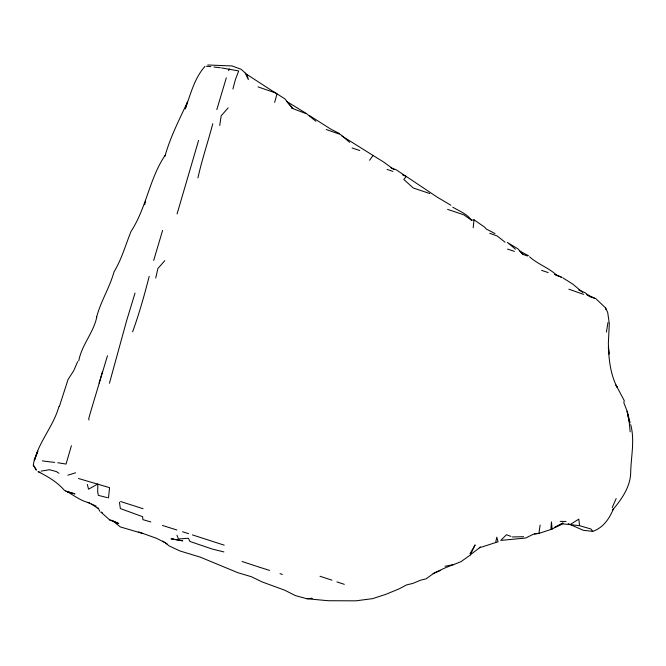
<?xml version="1.0" encoding="UTF-8"?>
<svg xmlns="http://www.w3.org/2000/svg" width="666" height="666" viewBox="0 0 666 666"><rect width="100%" height="100%" fill="white"/><g stroke="black" fill="none" stroke-linecap="round" stroke-linejoin="round"><path stroke-width="1" d="M108.483 497.96L109.574 487.654L78.438 478.488M550.915 529.303L551.473 521.894L552.097 529.079L538.902 533.408L533.033 534.398L525.632 538.036L500.757 540.409L506.493 534.706L510.939 536.405M473.168 227.78L474.025 219.822L471.545 220.288L463.769 214.793L447.61 209.374M107.467 355.727L90.984 410.622L88.695 418.789L88.994 420.021M219.738 125.474L221.162 115.817L228.172 107.842M540.134 525.016L538.902 533.408L534.265 533.699M606.41 332.118L607.966 322.494M197.944 177.889C201.931 159.649 208.042 141.825 212.787 123.701M36.247 470.263L33.3 465.151L34.257 459.865L37.845 451.148L34.632 459.865M495.679 542.315L496.811 537.171L498.06 541.799L479.445 547.768L480.444 547.019L470.396 554.795L475.124 544.888L470.021 553.746M155.711 278.03L157.884 268.531L164.802 260.647M96.57 317.241C100.616 301.548 109.715 287.595 114.019 271.845C121.695 259.232 125.524 245.005 131.019 231.443C146.437 207.85 149.359 178.679 165.076 155.361M144.63 204.72L145.629 200.949M149.209 276.357C144.397 295.113 139.186 313.669 132.617 331.818M109.44 383.266L126.69 320.429L135.031 293.057M177.064 213.953L198.593 140.384M232.884 89.003L235.389 79.687L238.678 70.921L221.57 67.899M274.65 102.422L276.956 93.931L247.019 74.534L241.1 69.289L232.126 65.951L207.742 64.993M99.117 383.1L102.514 371.462M78.771 360.855C81.652 344.921 93.565 332.725 96.795 316.949M162.612 230.386L153.663 260.473M216.825 109.624L226.315 77.814M71.412 445.679L66.051 464.069L57.734 462.728M164.943 156.302C170.196 137.229 179.345 119.622 187.571 101.806L185.298 108.708M185.206 108.866C190.609 94.264 194.389 78.197 205.011 66.35M34.582 459.906C39.644 440.667 53.721 425.616 58.958 406.418M59.357 406.476L68.057 379.478L73.693 370.737L77.672 361.638M228.605 70.704L229.329 68.848M612.196 507.642L616.175 498.543M369.613 160.273L373.027 155.428L341.775 135.889M390.942 167.849L396.328 169.847L406.293 176.523L403.796 179.437L413.253 188.003L429.803 193.548M138.653 531.926L156.36 538.253L165.493 542.865L169.039 545.862L179.953 550.957L200.383 557.184L237.812 572.677L251.357 576.714L262.229 581.976L284.557 590.126L295.388 595.579L306.776 598.726L328.221 600.724L355.869 600.832L372.594 598.642L385.772 594.38L399.275 588.786L406.576 584.898L412.712 583.458L421.037 580.019L425.965 578.904L434.265 572.943L446.062 567.482L460.905 561.721L470.596 554.836M552.097 529.079L563.111 522.96L554.895 527.297L562.953 523.901L570.071 524.592L578.804 519.155L579.587 525.69L590.933 528.995L592.723 531.385C603.171 527.847 609.432 518.623 613.411 508.874L612.337 510.339L612.837 509.723C621.478 499.4 629.861 487.654 630.669 473.742C630.794 457.4 635.073 440.75 630.694 424.65M433.058 573.642L440.109 570.662M67.824 475.199L75.633 472.793M445.046 566.291L453.737 564.552M41.15 471.128L49.401 469.697L56.369 471.561L58.974 473.276M306.776 598.726L312.171 598.368L310.481 598.384M512.321 536.946L523.584 536.729M560.239 521.37L566.092 521.47M206.477 66.275L210.864 66.658M213.944 67.033L220.388 67.757M570.071 524.592L579.587 525.69M592.723 531.385L583.208 530.269L568.181 523.643M102.323 512.828L100.841 512.021L109.798 520.038L111.33 520.229M39.852 472.252L38.02 471.62C47.869 476.548 56.951 481.868 64.311 490.218C72.794 494.314 80.161 500.982 89.66 502.863M223.901 551.914L212.429 549.117L189.976 541.483L188.395 538.236L178.43 538.994L176.973 535.239M107.384 497.668L98.343 495.346L97.669 491.933L97.852 483.941L88.545 489.21L87.338 484.415M142.974 533.574L120.288 526.914L112.096 520.329L118.739 523.543L109.798 520.038M150.832 521.953L142.882 519.638L142.641 516.699L120.321 508.533L119.472 502.239M65.817 491.2L74.942 493.906L67.599 491.716L69.114 492.232M162.412 525.441L176.906 529.994M182.509 531.759L188.528 533.641M259.432 567.216L269.605 570.404M120.579 501.515L143.065 508.707M242.108 561.505L258.899 567.032M568.839 289.194L583.757 294.38M224.217 545.163L192.374 534.881M507.534 249.117L514.41 251.34M258.033 86.905L273.526 92.216M319.996 576.265L331.959 580.178M336.896 581.884L344.305 584.332M387.096 169.43L392.857 171.353M541.641 270.388L548.16 272.569M352.073 147.952L359.707 150.541M489.776 233.341L497.052 235.897L505.061 242.183M291.417 108.017L305.661 113.511M326.265 129.529L340.468 134.49L349.658 142.308M280.003 573.634L282.342 574.467M528.454 255.711L519.788 251.115L523.101 254.445L527.505 256.01M595.712 298.576L586.879 294.663L590.209 296.753L595.063 298.51M554.795 274.509L561.238 277.231M554.92 274.417L562.037 277.322M87.404 502.389L96.287 506.118M578.796 290.001L584.998 292.657L590.209 296.753M402.314 174.683L406.293 176.523M339.61 133.625L330.902 129.187L309.723 115.751M494.996 233.558L486.313 229.037L484.432 226.998L474.025 219.822M452.78 207.201C459.315 211.039 467.066 213.878 471.545 220.288M450.882 205.245L437.104 197.078L406.801 176.806M373.135 155.519L383.699 162.054L394.022 169.622M562.961 277.947L572.585 283.966L582.7 292.366M162.671 541.108L167.466 544.264M91.342 503.995L98.069 508.524M274.384 92.149L284.898 98.893L292.799 108.5L286.655 101.44L306.119 113.328L315.925 121.32M529.612 256.835C538.003 264.394 549.1 267.857 557.275 275.732M515.509 249.209L507.367 242.441L517.965 248.868L523.101 254.445M596.22 299.034L605.602 307.925L607.708 312.471L609.307 323.759L608.349 343.481L608.957 354.079L608.424 347.311M36.205 469.413L33.3 465.151M98.002 507.708L99.783 511.23M245.255 73.177L248.376 79.637L247.019 74.534M630.119 422.827L627.147 411.247L623.842 402.747L624.242 400.599L615.975 385.065L617.091 387.187C610.589 374.567 608.974 360.514 608.374 346.47M605.602 307.925L605.952 309.682M629.129 421.345L627.147 411.247L629.17 421.711L630.144 431.826M54.712 462.379A106.635 10.032 13.6 0 1 42.299 460.864M173.343 539.152L171.054 538.819L182.717 540.842L173.343 539.152"/></g></svg>
